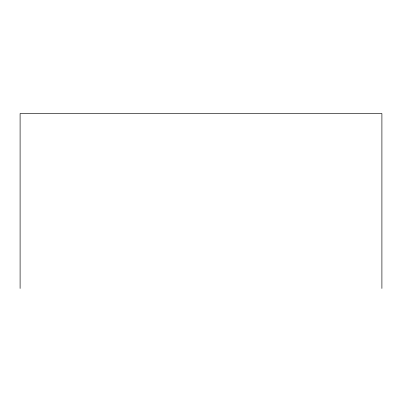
<?xml version="1.0" encoding="UTF-8"?>
<svg xmlns="http://www.w3.org/2000/svg" width="402" height="402" viewBox="0 0 402 402"><rect width="100%" height="100%" fill="white"/><g stroke="black" fill="none" stroke-linecap="round" stroke-linejoin="round"><path stroke-width="0.6" d="M381.9 288.485L381.9 113.515L20.1 113.515L20.1 288.485"/></g></svg>
